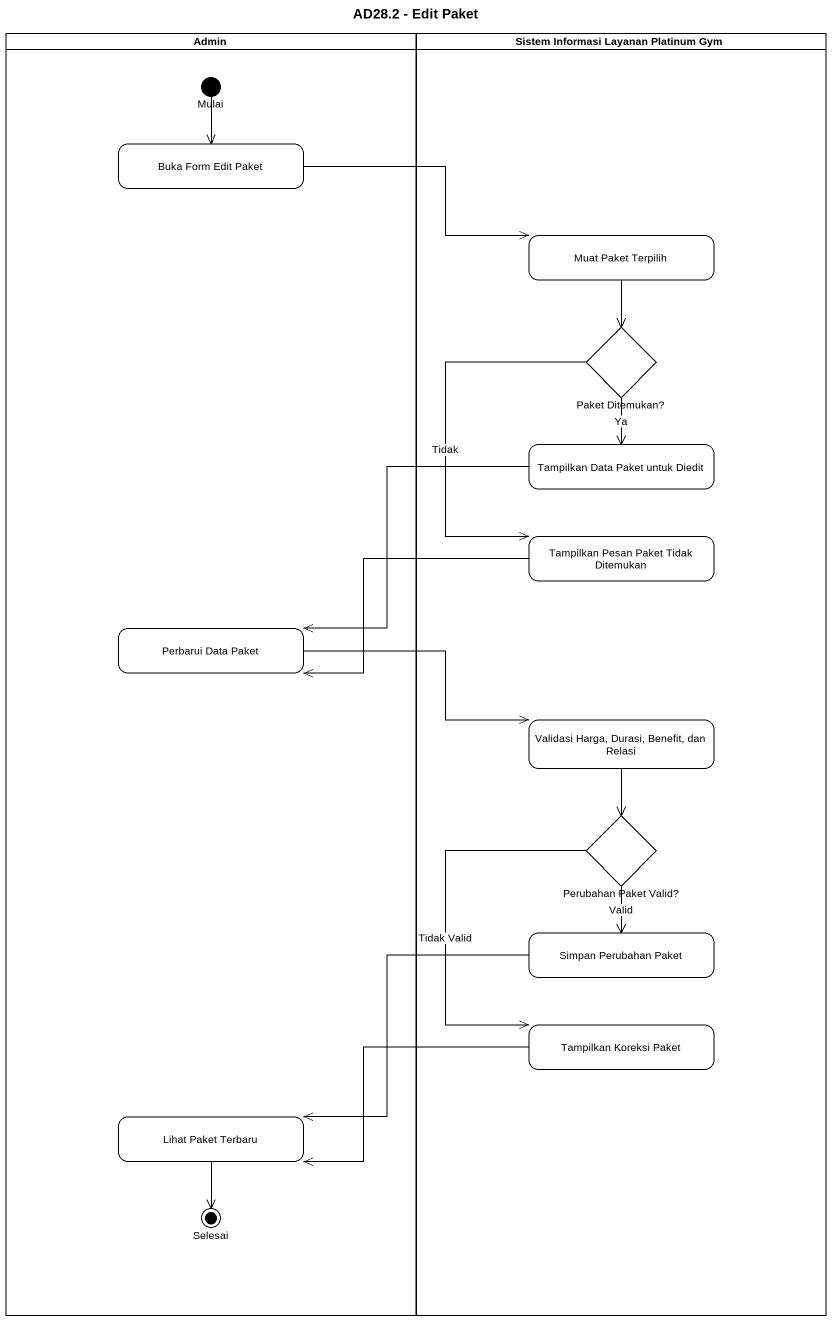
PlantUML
@startuml
title AD28.2 - Edit Paket
hide empty description
state Admin <<partition>> {
  state Mulai <<start>>
  state "Buka Form Edit Paket" as Buka_Form_Edit_Paket
  state "Perbarui Data Paket" as Perbarui_Data_Paket
  state "Lihat Paket Terbaru" as Lihat_Paket_Terbaru
  state Selesai <<end>>
}
state "Sistem Informasi Layanan Platinum Gym" as Sistem_Informasi_Layanan <<partition>> {
  state "Muat Paket Terpilih" as Muat_Paket_Terpilih
  state "Paket Ditemukan?" as Paket_Ditemukan <<choice>>
  state "Tampilkan Data Paket untuk Diedit" as Tampilkan_Data_Paket_untuk
  state "Tampilkan Pesan Paket Tidak Ditemukan" as Tampilkan_Pesan_Paket_Tidak
  state "Validasi Harga, Durasi, Benefit, dan Relasi" as Validasi_Harga_Durasi
  state "Perubahan Paket Valid?" as Perubahan_Paket_Valid <<choice>>
  state "Simpan Perubahan Paket" as Simpan_Perubahan_Paket
  state "Tampilkan Koreksi Paket" as Tampilkan_Koreksi_Paket
}
Mulai --> Buka_Form_Edit_Paket
Buka_Form_Edit_Paket -right-> Muat_Paket_Terpilih
Muat_Paket_Terpilih --> Paket_Ditemukan
Paket_Ditemukan --> Tampilkan_Data_Paket_untuk : Ya
Paket_Ditemukan --> Tampilkan_Pesan_Paket_Tidak : Tidak
Tampilkan_Data_Paket_untuk -left-> Perbarui_Data_Paket
Tampilkan_Pesan_Paket_Tidak -left-> Perbarui_Data_Paket
Perbarui_Data_Paket -right-> Validasi_Harga_Durasi
Validasi_Harga_Durasi --> Perubahan_Paket_Valid
Perubahan_Paket_Valid --> Simpan_Perubahan_Paket : Valid
Perubahan_Paket_Valid --> Tampilkan_Koreksi_Paket : Tidak Valid
Simpan_Perubahan_Paket -left-> Lihat_Paket_Terbaru
Tampilkan_Koreksi_Paket -left-> Lihat_Paket_Terbaru
Lihat_Paket_Terbaru --> Selesai
@enduml
